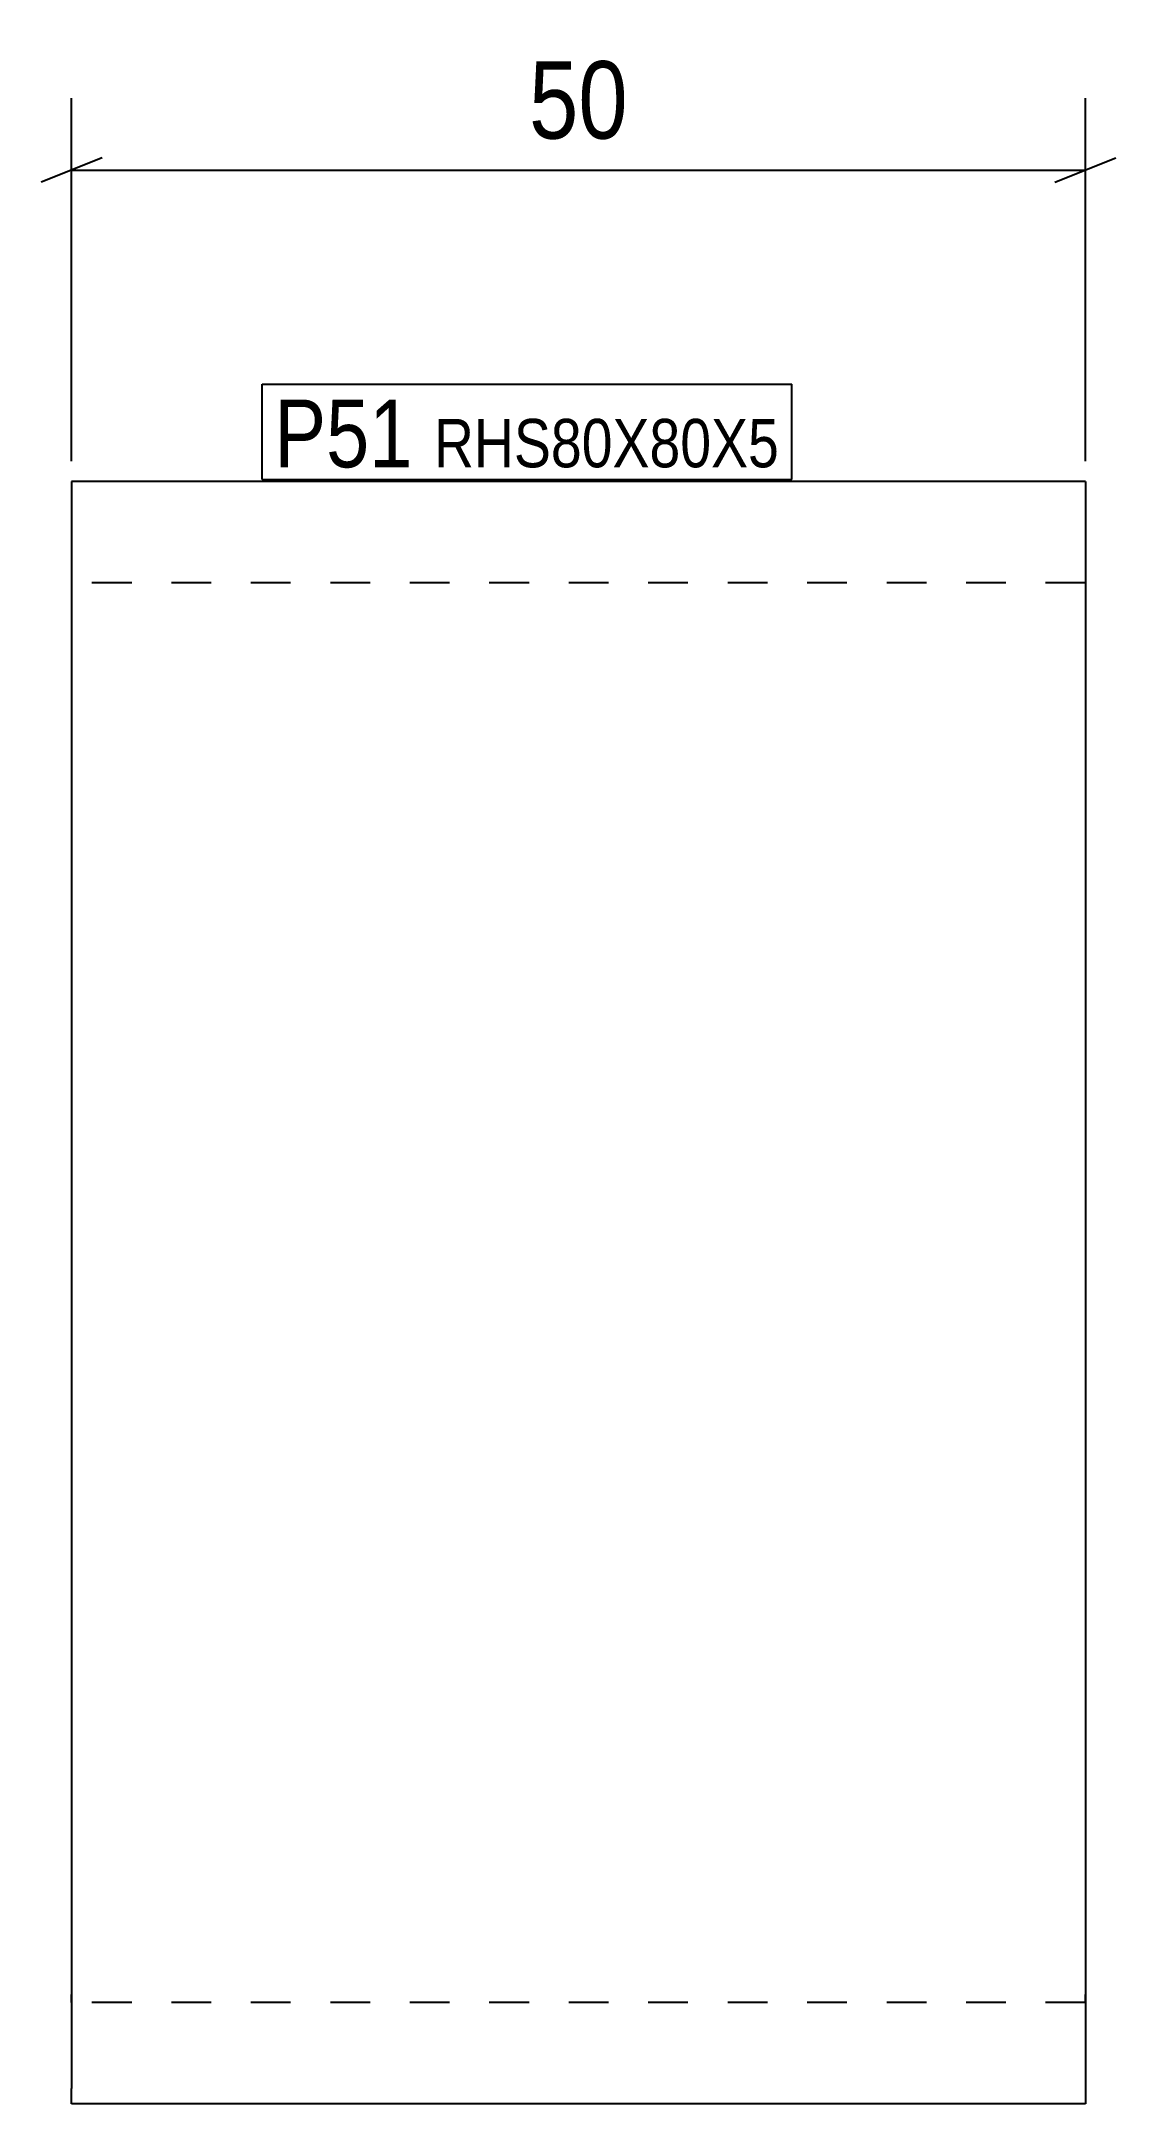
# Model space of a CAD drawing. Header units: millimetres. Extents: x 3 to 56, y 3 to 105.
import ezdxf

# ---------------------------------------------------------------- set-up
doc = ezdxf.new("R2010")
doc.units = ezdxf.units.MM
doc.linetypes.add('DXK_LINE_DOT2', pattern=[3.9198, 1.9599, -1.9599])
for name, color, linetype in [('MÅLSÆTNING', 7, 'Continuous'), ('STÅL', 7, 'Continuous'), ('TEKST', 7, 'Continuous')]:
    doc.layers.add(name, color=color, linetype=linetype)
doc.styles.add('Arial Narrow', font='ARIALN.TTF', dxfattribs={"height": 0.2})

msp = doc.modelspace()

# ---------------------------------------------------------------- linework, layer by layer
at = {"layer": 'MÅLSÆTNING', "color": 7, "linetype": 'Continuous'}
for p, q in [((4.5, 84), (4.5, 101.91)), ((54.5, 84), (54.5, 101.91)), ((6, 98.96), (3, 97.76)), ((53, 97.76), (56, 98.96)), ((4.5, 98.36), (54.5, 98.36))]:
    msp.add_line(p, q, dxfattribs=at)
at = {"layer": 'STÅL', "color": 2, "linetype": 'Continuous'}
for p, q in [((54.5, 83), (4.5, 83)), ((4.5, 83), (4.5, 3.76)), ((54.5, 83), (54.5, 3)), ((4.5, 3), (4.5, 3.76)), ((54.5, 3), (4.5, 3))]:
    msp.add_line(p, q, dxfattribs=at)
at = {"layer": 'STÅL', "color": 7, "linetype": 'DXK_LINE_DOT2'}
for p, q in [((54.5, 78), (4.5, 78)), ((4.5, 8), (4.5, 8.38)), ((54.5, 8), (54.5, 8.38)), ((54.5, 8), (4.5, 8))]:
    msp.add_line(p, q, dxfattribs=at)
at = {"layer": 'TEKST', "color": 7, "linetype": 'Continuous'}
for p, q in [((13.9, 87.8), (40.02, 87.8)), ((13.9, 83.1), (13.9, 87.8)), ((40.02, 83.1), (40.02, 87.8)), ((13.9, 83.1), (40.02, 83.1))]:
    msp.add_line(p, q, dxfattribs=at)

# ---------------------------------------------------------------- wipeouts: each hides what was drawn before it
at = {"color": 0}
for points, layer in [([(32.74, 99.11), (32.74, 104.71), (26.26, 104.71), (26.26, 99.11)], 'MÅLSÆTNING'), ([(21.32, 83.7), (21.32, 87.2), (14.5, 87.2), (14.5, 83.7)], 'TEKST'), ([(39.42, 83.7), (39.42, 86.2), (22.37, 86.2), (22.37, 83.7)], 'TEKST')]:
    msp.add_wipeout(points, dxfattribs=at).dxf.layer = layer

# ---------------------------------------------------------------- next in the draw order: texts
at = {"layer": 'MÅLSÆTNING', "color": 3, "style": 'Arial Narrow'}
msp.add_text('50', height=3.818, dxfattribs=at).set_placement((27.06, 99.91))

# ---------------------------------------------------------------- next in the draw order: wipeouts: each hides what was drawn before it
at = {"color": 0}
for points in [[(21.32, 83.7), (21.32, 87.2), (14.5, 87.2), (14.5, 83.7)], [(39.42, 83.7), (39.42, 86.2), (22.37, 86.2), (22.37, 83.7)]]:
    msp.add_wipeout(points, dxfattribs=at).dxf.layer = 'TEKST'

# ---------------------------------------------------------------- next in the draw order: texts
at = {"layer": 'TEKST', "color": 3, "style": 'Arial Narrow'}
for s, height, p in [('P51', 3.34, (14.5, 83.7)), ('RHS80X80X5', 2.386, (22.37, 83.7))]:
    msp.add_text(s, height=height, dxfattribs=at).set_placement(p)

doc.saveas('drawing.dxf')
